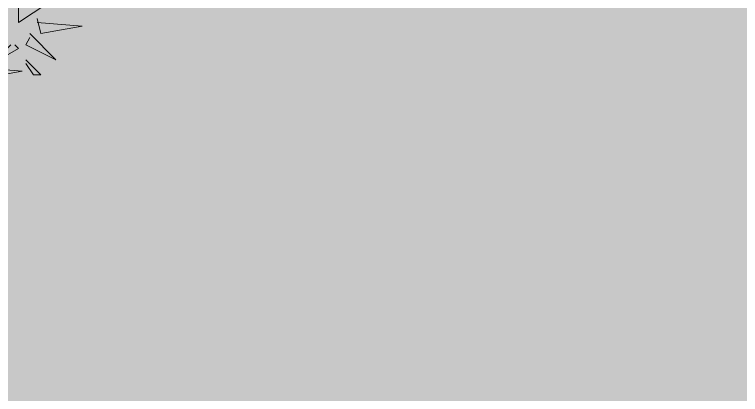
# Model space of a CAD drawing. Header units: millimetres. Extents: x 56222 to 120458, y -162468 to -121287.
# Drawn here: x 115799.9 to 115842.83, y -158161.31 to -158138.83 of the extents above; entities that cross this region are included whole.
import ezdxf

# ---------------------------------------------------------------- set-up
doc = ezdxf.new("R2010")
doc.units = ezdxf.units.MM
doc.header["$MEASUREMENT"] = 0
doc.layers.add('GARDEN', color=7, linetype='Continuous')
doc.layers.add('L-shrub', color=63, linetype='Continuous', lineweight=5)
doc.layers.add('X_GARDEN ( HATCH )', color=251, linetype='Continuous', lineweight=9)

# ---------------------------------------------------------------- blocks, each defined once
blk = doc.blocks.new('autumn shrub')
at = {"layer": 'L-shrub', "color": 40}
blk.add_lwpolyline([(188.54, -130.66), (196.23, -132.58), (192.39, -153.72), (190.46, -130.66)], dxfattribs=at)
at = {"layer": 'L-shrub', "color": 16}
for points in [[(178.92, -147.95), (188.54, -138.35), (180.84, -151.8), (178.92, -149.87)], [(159.68, -151.8), (167.38, -151.8), (151.98, -174.85), (159.68, -153.72)], [(173.15, -157.56), (186.61, -171.01), (178.92, -155.64), (175.07, -157.56)], [(186.61, -155.64), (194.31, -163.33), (194.31, -159.48), (188.54, -155.64)], [(165.45, -161.4), (173.15, -163.33), (169.3, -184.46), (167.38, -161.4)]]:
    blk.add_lwpolyline(points, dxfattribs=at)

msp = doc.modelspace()

# ---------------------------------------------------------------- hatches: boundary and pattern name
at = {"layer": 'X_GARDEN ( HATCH )'}
h = msp.add_hatch(dxfattribs=at)
h.set_pattern_fill('GRASS', color=104, scale=5, style=0)
h.set_pattern_definition([(90, (14636.8815, 893.4752), (-3.535533905, 3.535533905), [0.9375, -6.13356781]), (45, (14636.8815, 893.475), (-3.5355339, 3.5355339), [0.9375, -4.0625]), (135, (14636.8815, 893.475), (-3.5355339, -3.5355339), [0.9375, -4.0625])])
h.paths.add_polyline_path([(115845.99031, -158099.13434), (115762.74031, -158099.13434), (115762.74031, -158557.13434), (115845.99031, -158557.13434)])

# ---------------------------------------------------------------- block references
at = {"layer": 'GARDEN', "xscale": -0.1152452341248983, "yscale": 0.1152452341048047, "zscale": 0.1152452341176253, "rotation": 89.98217204973258}
msp.add_blockref('autumn shrub', (115782.64371, -158120.0022), dxfattribs=at)

doc.saveas('drawing.dxf')
